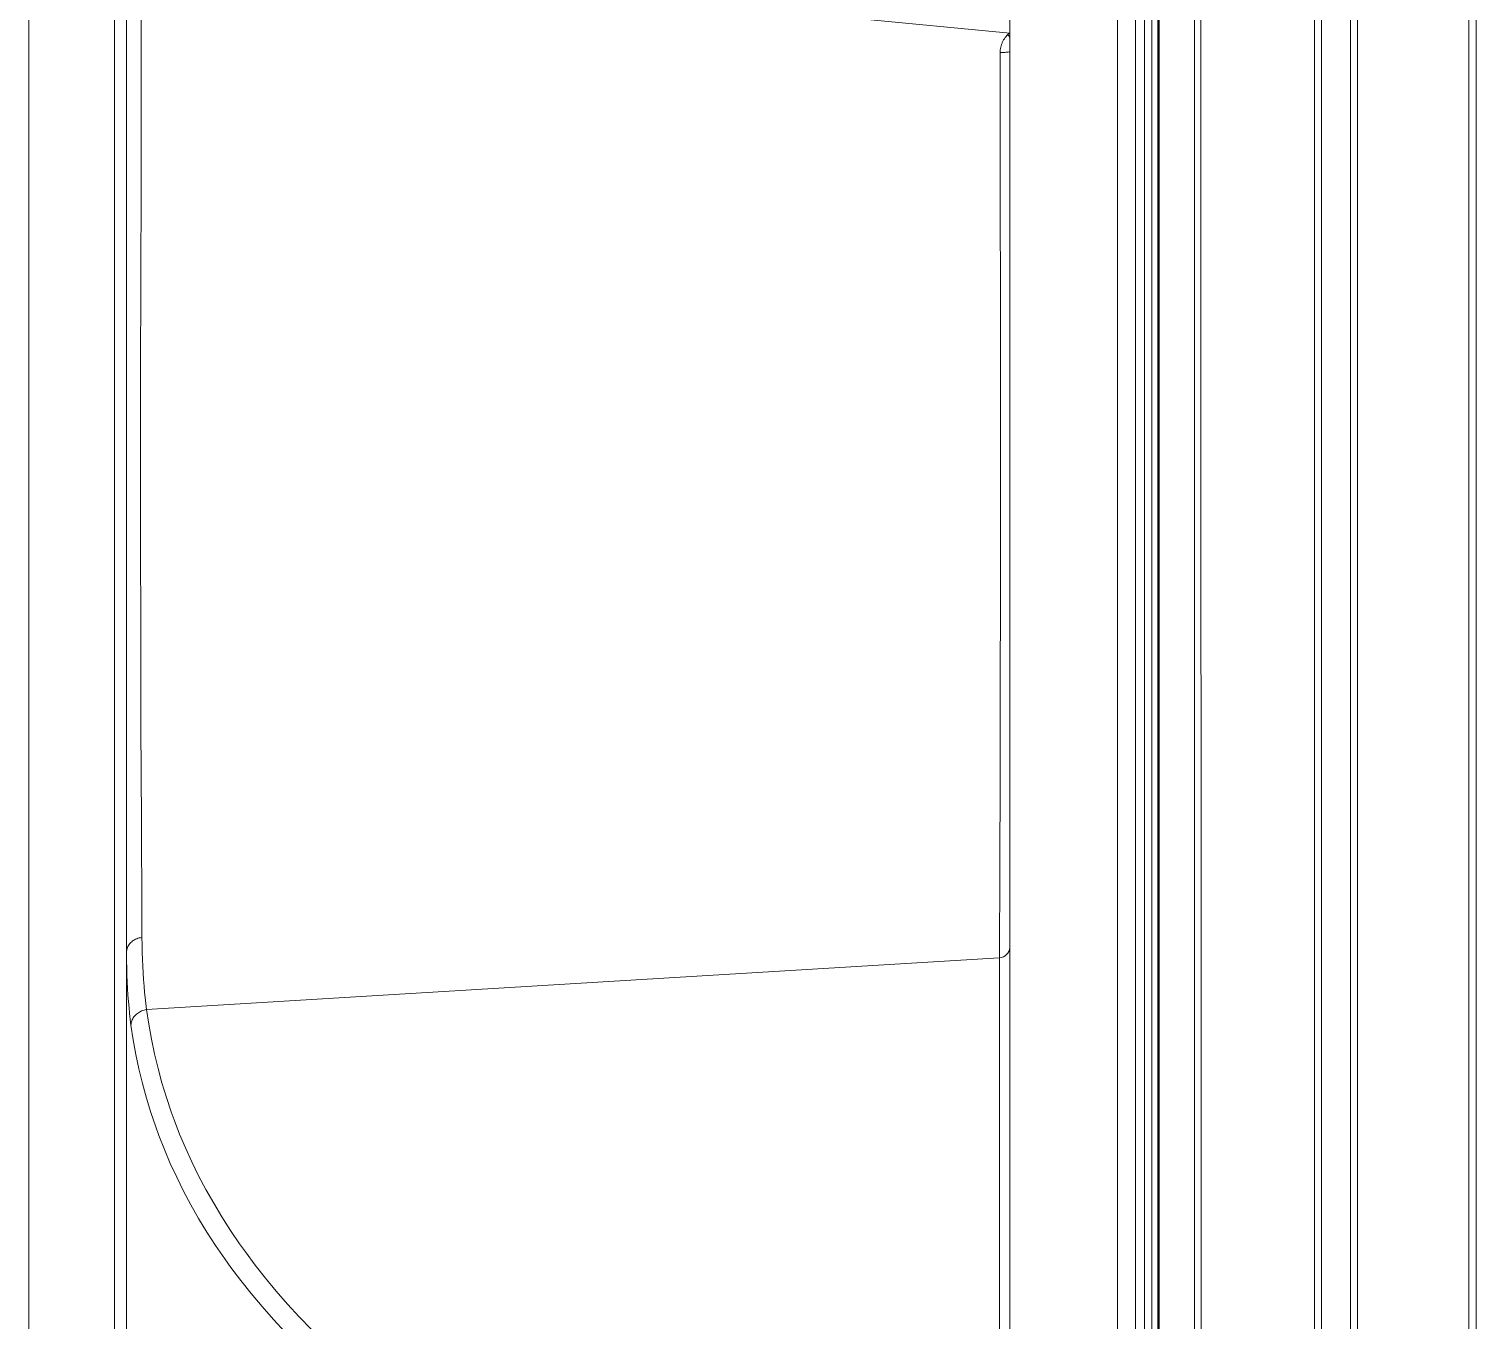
# Model space of a CAD drawing. Header units: millimetres. Extents: x -71336 to -35435, y -26189 to 22712.
# Drawn here: x -63563.8 to -63503.1, y -17439.7 to -17385.5 of the extents above; entities that cross this region are included whole.
import ezdxf

# ---------------------------------------------------------------- set-up
doc = ezdxf.new("R2010")
doc.units = ezdxf.units.MM
doc.layers.add('SC - Equipment', color=7, linetype='Continuous', lineweight=13)

# ---------------------------------------------------------------- blocks, each defined once
blk = doc.blocks.new('SONY FW-49XE8001 - SIDE')
at = {"layer": 'SC - Equipment'}
for points in [[(-50.745, -159.977), (-50.775, -159.944), (-50.805, -159.907), (-50.835, -159.865), (-50.859, -159.827), (-50.887, -159.776), (-50.913, -159.723), (-50.937, -159.666), (-50.959, -159.607), (-50.977, -159.545), (-50.994, -159.479), (-51.008, -159.411), (-51.019, -159.34), (-51.027, -159.267), (-51.032, -159.191), (-51.033, -159.113), (-51.033, -159.111), (-51.033, 472.089, 0.028269)], [(-56.009, 473.589), (-56.009, -160.111, 0.414296), (-55.709, -160.411), (-31.809, -160.411)], [(-43.953, -159.206), (-43.954, -159.211), (-43.009, -159.211, 0.414369), (-42.709, -158.911), (-42.709, 468.447, 0.070482), (-42.721, 468.529), (-44.195, 473.672, 0.335075), (-44.483, 473.889), (-49.233, 473.889)], [(-49.522, -159.977), (-49.491, -159.944), (-49.461, -159.907), (-49.432, -159.865), (-49.408, -159.827), (-49.379, -159.776), (-49.353, -159.723), (-49.329, -159.666), (-49.308, -159.607), (-49.289, -159.545), (-49.272, -159.479), (-49.259, -159.411), (-49.248, -159.34), (-49.24, -159.267), (-49.235, -159.191), (-49.233, -159.113), (-49.233, -159.111), (-49.233, 472.089, -0.028269)], [(-44.283, -160.111), (-44.295, -160.109), (-44.307, -160.105), (-44.318, -160.096), (-44.33, -160.084), (-44.342, -160.067), (-44.356, -160.043), (-44.359, -160.036), (-44.378, -159.994), (-44.393, -159.952), (-44.406, -159.907), (-44.417, -159.857), (-44.424, -159.822), (-44.441, -159.72), (-44.455, -159.616), (-44.467, -159.511), (-44.468, -159.497), (-44.476, -159.392), (-44.48, -159.288), (-44.483, -159.184), (-44.483, -159.111), (-44.45, 472.587, -0.194205)], [(-43.991, -159.397, -0.014598), (-43.982, -159.286, -0.012703), (-43.967, -159.183), (-43.963, -159.165), (-43.957, -159.134), (-43.95, -159.104), (-43.942, -159.074), (-43.932, -159.043), (-43.919, -159.013), (-43.904, -158.982), (-43.902, -158.979), (-43.887, -158.955), (-43.874, -158.938), (-43.861, -158.926), (-43.848, -158.917), (-43.835, -158.913), (-43.822, -158.911), (-42.721, -158.911), (-42.721, 467.881), (-42.721, 467.881), (-43.859, 471.85, 0.020571), (-43.9, 471.977, 0.024263), (-43.945, 472.083)], [(-42.109, 190.732), (-42.409, 190.769), (-42.409, -159.387), (-32.309, -159.211), (-0.12, -157.524, 0.398867), (0.591, -156.775), (0.591, 131.078, 0.198915), (-14.054, 166.433), (-36.313, 188.692, -0.198753), (-36.459, 189.045)], [(-36.459, -33.705), (-36.459, 189.454, 0.378837), (-37.337, 190.446), (-42.109, 191.032), (-42.109, -159.382)], [(-36.459, 23.167), (-10.786, 25.639, 0.386372), (-4.909, 32.109), (-4.909, 72.168, 0.386373), (-10.786, 78.639), (-36.459, 81.111)], [(-36.459, 22.396), (-36.459, 22.393), (-36.457, 22.39), (-36.453, 22.387), (-36.445, 22.384), (-36.43, 22.382), (-36.429, 22.382), (-36.424, 22.381), (-36.38, 22.375), (-36.342, 22.37), (-36.335, 22.369), (-36.295, 22.365), (-36.252, 22.362), (-36.209, 22.361), (-36.171, 22.359), (-36.129, 22.358), (-36.088, 22.357), (-36.046, 22.356), (-36.048, 22.41), (-36.053, 22.467), (-36.062, 22.524), (-36.074, 22.581), (-36.089, 22.639), (-36.108, 22.697), (-36.13, 22.753), (-36.141, 22.778), (-36.167, 22.833), (-36.197, 22.886), (-36.228, 22.936), (-36.262, 22.984), (-36.298, 23.028), (-36.335, 23.07), (-36.374, 23.108, 0.005841), (-36.437, 23.034)], [(-36.046, 22.356), (-36.049, 19.723), (-36.053, 15.925), (-36.059, 12.128), (-36.064, 8.331), (-36.066, 4.533), (-36.065, 0.736), (-36.063, -0.429), (-36.056, -4.226), (-36.045, -8.023), (-36.032, -11.821), (-36.02, -15.618, -0.384976), (-36.459, -15.186)], [(-6.067, -31.325), (-5.569, -30.789), (-5.092, -30.25), (-4.635, -29.705), (-4.2, -29.157), (-3.784, -28.605), (-3.532, -28.254), (-3.147, -27.693), (-2.782, -27.127), (-2.435, -26.557), (-2.108, -25.983), (-1.801, -25.406), (-1.513, -24.827), (-1.245, -24.246), (-0.996, -23.663), (-0.765, -23.072), (-0.633, -22.711), (-0.43, -22.111), (-0.244, -21.505), (-0.078, -20.896), (0.071, -20.283), (0.2, -19.669), (0.311, -19.055), (0.403, -18.44), (0.399, -18.398), (0.393, -18.356), (0.382, -18.312), (0.369, -18.269), (0.352, -18.226), (0.331, -18.183), (0.307, -18.142), (0.28, -18.101), (0.27, -18.087), (0.239, -18.05), (0.206, -18.014), (0.171, -17.981), (0.133, -17.95), (0.093, -17.921), (0.05, -17.895), (0.004, -17.87), (-0.044, -17.849), (-0.093, -17.83), (-0.144, -17.814), (-0.197, -17.802), (-0.25, -17.793), (-0.254, -17.792), (-36.02, -15.618), (-36.02, -34.114, -0.385142)]]:
    blk.add_lwpolyline(points, format="xyb", dxfattribs=at)
for points in [[(-55.709, -160.411), (-55.709, 473.889)], [(-49.522, 473.389), (-49.522, -159.977), (-50.745, -159.977), (-50.745, 473.389)], [(-44.195, 472.289), (-44.195, -159.111), (-49.233, -159.111)], [(-41.728, -156.382), (-41.728, 186.028)], [(-40.967, -156.382), (-40.967, 186.028), (-41.728, 186.028), (-42.109, 186.075)], [(-42.409, -153.343), (-42.659, -153.343), (-42.659, 182.657), (-42.409, 182.657)], [(-0.057, -14.765), (-0.052, -13.8), (-0.033, -9.857), (-0.016, -5.914), (-0.003, -1.972), (0.003, 1.972), (0.003, 4.949), (-0.001, 8.892), (-0.009, 12.835), (-0.019, 16.778), (-0.026, 20.721), (-0.029, 24.664), (-0.029, 131.078), (0.591, 131.078)], [(-42.709, 5.989), (-42.659, 5.939)], [(-42.709, 0.289), (-42.659, 0.289)], [(-42.709, -5.711), (-42.659, -5.711)], [(-42.709, -11.411), (-42.659, -11.361)], [(-7.169, -31.209), (-6.655, -30.678), (-6.162, -30.142), (-5.689, -29.601), (-5.237, -29.056), (-4.805, -28.507), (-4.394, -27.954), (-4.153, -27.615), (-3.771, -27.053), (-3.408, -26.486), (-3.065, -25.914), (-2.74, -25.339), (-2.435, -24.761), (-2.15, -24.18), (-1.884, -23.597), (-1.637, -23.012), (-1.407, -22.42), (-1.283, -22.077), (-1.081, -21.474), (-0.897, -20.867), (-0.731, -20.256), (-0.584, -19.642), (-0.455, -19.026), (-0.345, -18.409), (-0.254, -17.792), (-0.221, -17.537), (-0.191, -17.278), (-0.17, -17.07), (-0.145, -16.804), (-0.124, -16.534), (-0.105, -16.258), (-0.089, -15.976), (-0.076, -15.689), (-0.067, -15.396), (-0.06, -15.095), (-0.06, -15.069), (-0.057, -14.765), (-0.046, -14.766), (0.008, -14.775), (0.061, -14.787), (0.112, -14.801), (0.162, -14.819), (0.209, -14.839), (0.254, -14.862), (0.296, -14.887), (0.336, -14.914), (0.372, -14.943), (0.406, -14.974), (0.438, -15.008), (0.453, -15.026), (0.482, -15.064), (0.507, -15.102), (0.529, -15.143), (0.548, -15.184), (0.564, -15.225), (0.576, -15.266), (0.584, -15.307), (0.589, -15.347), (0.591, -15.386), (0.591, -15.455), (0.589, -15.76), (0.583, -16.058), (0.574, -16.349), (0.563, -16.633), (0.548, -16.911), (0.53, -17.183), (0.51, -17.45), (0.486, -17.712), (0.463, -17.937), (0.435, -18.191), (0.403, -18.44)]]:
    blk.add_lwpolyline(points, dxfattribs=at)
for centre, radius, start, end in [((-48.108, 10.452), 17.259, 47.16372, 47.4642), ((-50.189, 2.999), 8.587, 28.71918, 29.4053), ((-77.141, 6.553), 39.42, 330.86779, 331.01728)]:
    blk.add_arc(centre, radius, start, end, dxfattribs=at)
blk.add_open_spline([(-36.437, 23.034), (-36.445, 23.025), (-36.452, 23.016), (-36.46, 23.007)], degree=3, dxfattribs=at)
blk = doc.blocks.new('CHIEF MSM1U - SIDE')
at = {"layer": 'SC - Equipment', "color": 146, "true_color": 0x105689}
for p, q in [((-50.798, 210.114), (-50.798, -208.992)), ((-47.204, 210.114), (-47.204, -208.992))]:
    blk.add_line(p, q, dxfattribs=at)

msp = doc.modelspace()

# ---------------------------------------------------------------- block references
at = {"layer": 'SC - Equipment', "xscale": -1}
for name, p in [('SONY FW-49XE8001 - SIDE', (-63559.136, -17408.857)), ('CHIEF MSM1U - SIDE', (-63611.023, -17314.316))]:
    msp.add_blockref(name, p, dxfattribs=at)

doc.saveas('drawing.dxf')
